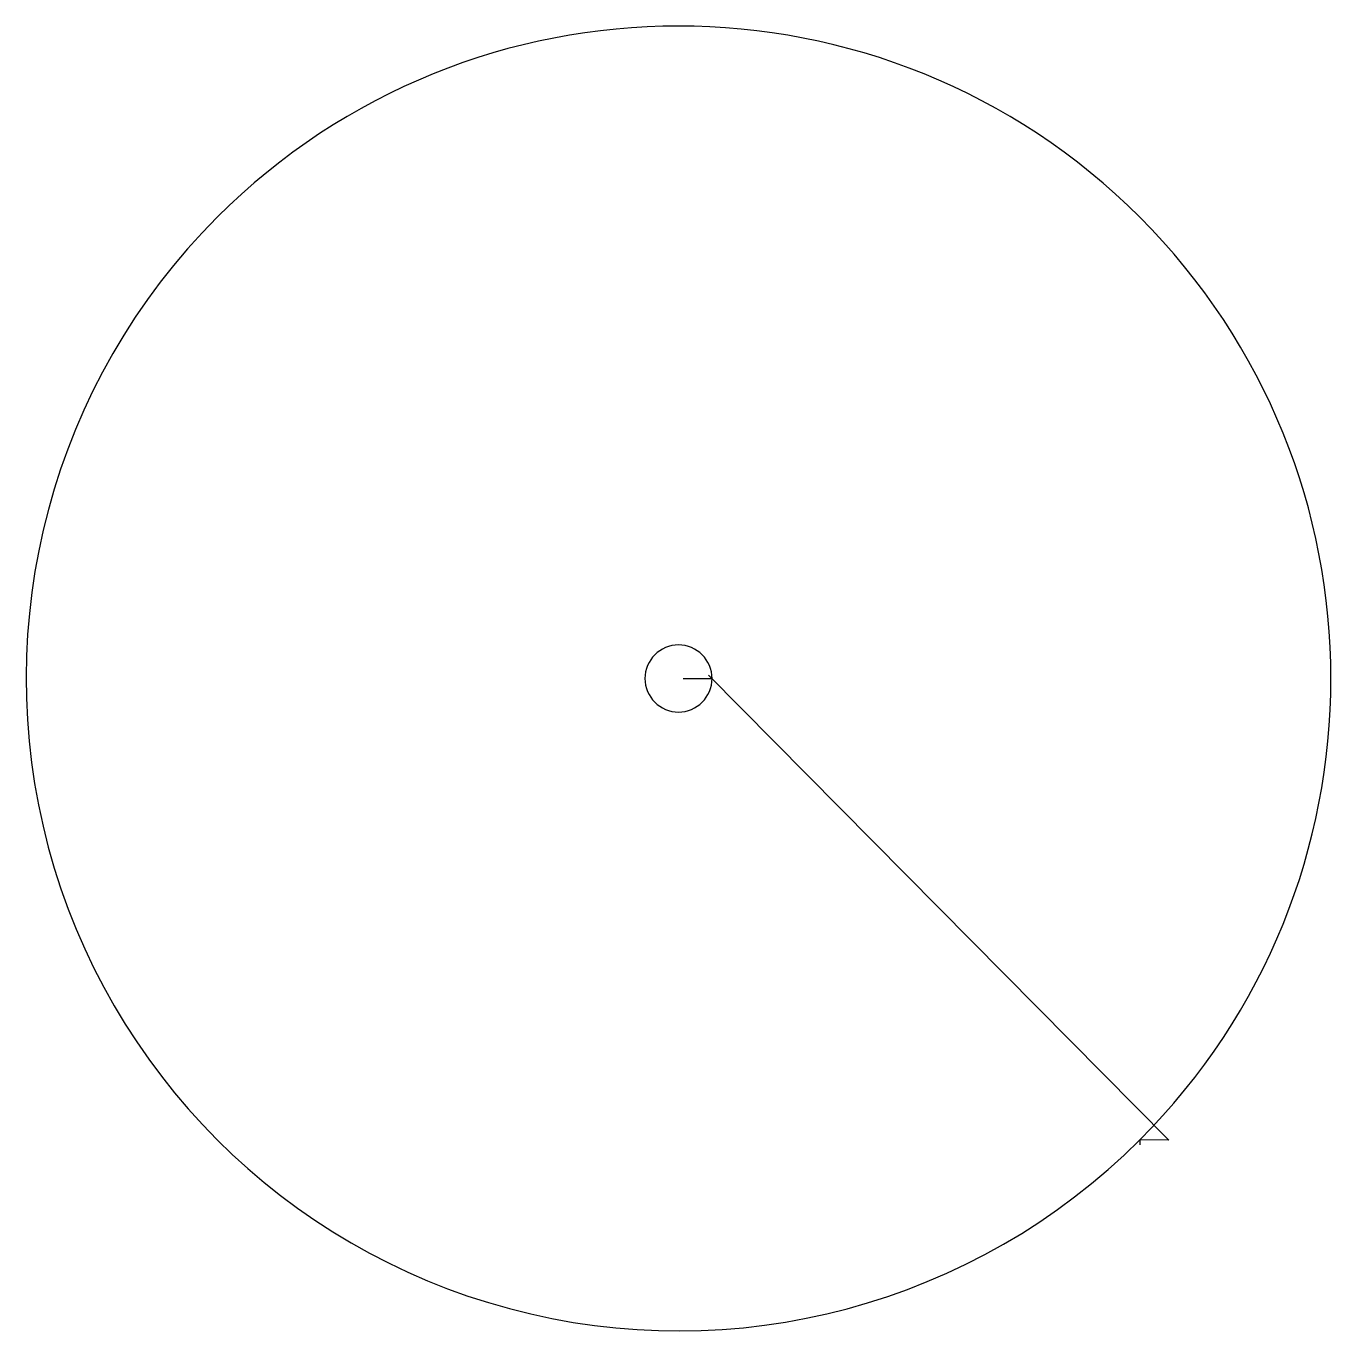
# Model space of a CAD drawing. Header units: metres. Extents: x 2265 to 3627, y 18 to 1380.
import ezdxf

# ---------------------------------------------------------------- set-up
doc = ezdxf.new("R2010")
doc.units = ezdxf.units.M

msp = doc.modelspace()

# ---------------------------------------------------------------- linework, layer by layer
at = {"layer": 'TOOL_0'}
for p, q in [((2951.052, 698.93), (2981.052, 698.93)), ((2981.052, 698.93), (2977.516, 702.466)), ((2977.516, 702.466), (3457.806, 217.328)), ((3457.806, 217.328), (3427.372, 217.525)), ((3427.372, 217.525), (3427.372, 212.188))]:
    msp.add_line(p, q, dxfattribs=at)
for centre, radius, start, end in [((2946.052, 698.931), 680.749, 314.994882, 134.994584), ((2946.052, 698.931), 680.75, 134.994584, 314.994882), ((2946.052, 698.93), 35, 0, 180), ((2946.052, 698.93), 35, 180, 0)]:
    msp.add_arc(centre, radius, start, end, dxfattribs=at)

doc.saveas('drawing.dxf')
